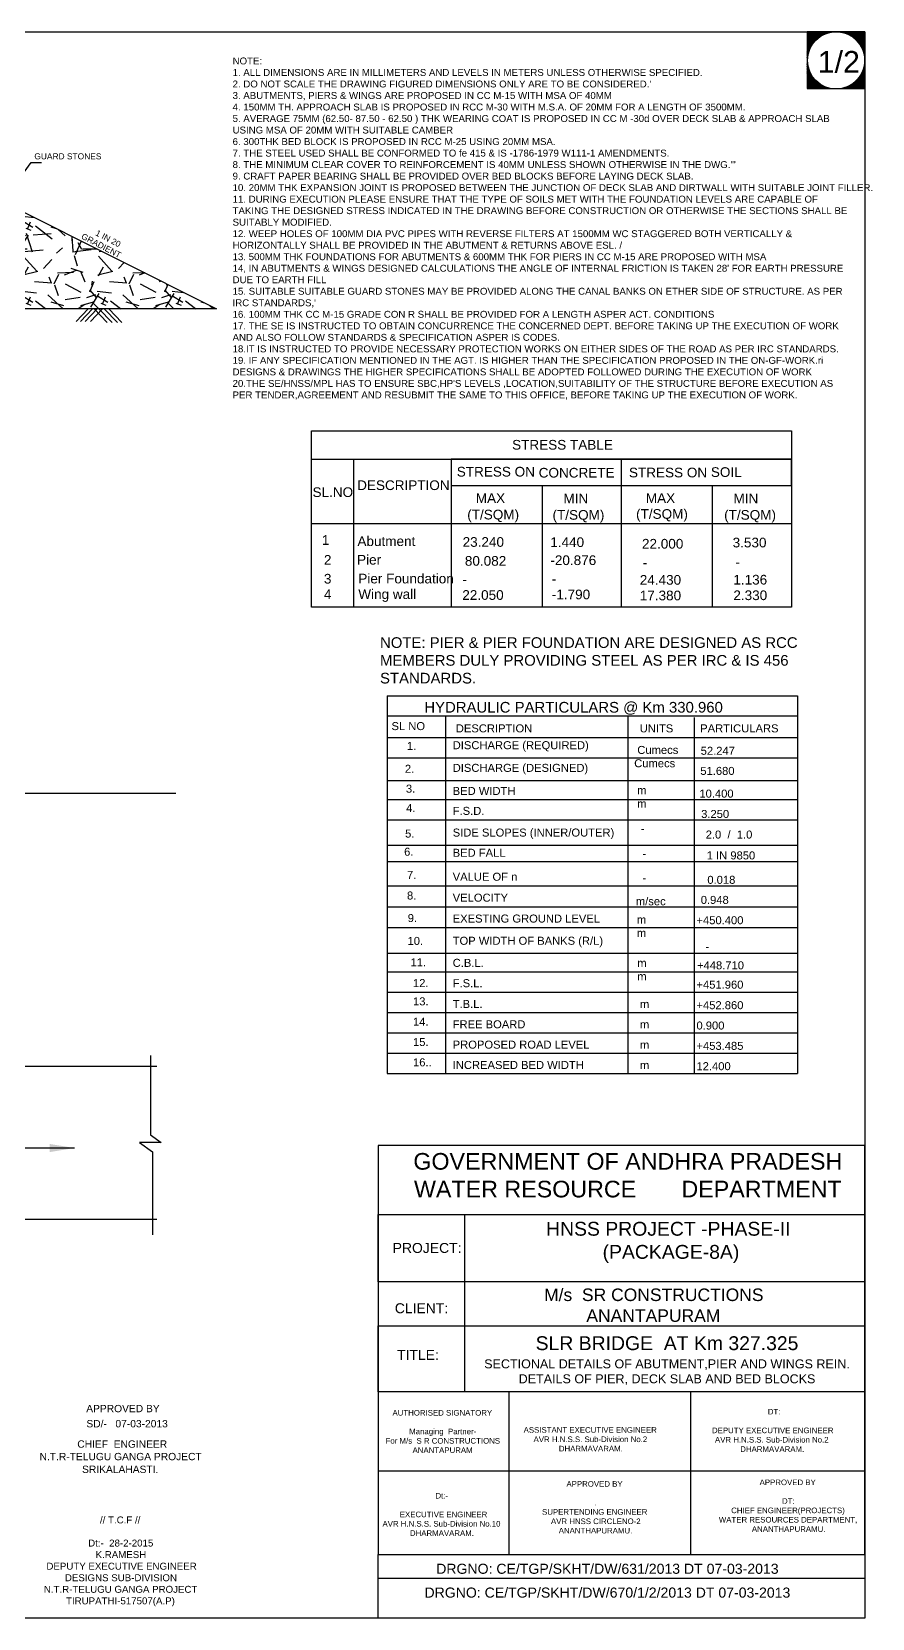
# Model space of a CAD drawing. Header units: millimetres. Extents: x 5124 to 3516387, y 2311 to 45956779.
# Drawn here: x 3499585 to 3516387, y 45925044 to 45956779 of the extents above; entities that cross this region are included whole.
import ezdxf

# ---------------------------------------------------------------- set-up
doc = ezdxf.new("R2010")
doc.units = ezdxf.units.MM
doc.header["$MEASUREMENT"] = 0
for name, color, linetype in [('DIMENSION', 7, 'Continuous'), ('DRAWING', 7, 'Continuous'), ('TEXT', 7, 'Continuous')]:
    doc.layers.add(name, color=color, linetype=linetype)
doc.styles.get("Standard").update_dxf_attribs({"font": 'arial.ttf', "height": 200})
doc.dimstyles.get("Standard").update_dxf_attribs({"dimtxt": 200, "dimasz": 110, "dimexe": 0.18, "dimexo": 0.0625, "dimgap": 0.09, "dimtad": 0, "dimtih": 1, "dimtoh": 1, "dimdec": 0, "dimzin": 0, "dimdsep": 46, "dimtxsty": 'Standard', "dimblk": 'OBLIQUE', "dimcen": 0.09, "dimse1": 1, "dimse2": 1, "dimadec": 0, "dimazin": 0, "dimtfac": 1, "dimtdec": 0, "dimtofl": 0, "dimtmove": 0, "dimatfit": 3, "dimfxl": 1, "dimtolj": 1, "dimtzin": 0, "dimarcsym": 0})

# ---------------------------------------------------------------- blocks, each defined once
blk = doc.blocks.new('_Oblique')
at = {"color": 0, "linetype": 'ByBlock', "lineweight": -2}
blk.add_line((-0.5, -0.5), (0.5, 0.5), dxfattribs=at)

msp = doc.modelspace()

# ---------------------------------------------------------------- hatches: boundary and pattern name
at = {"layer": 'DIMENSION'}
h = msp.add_hatch(dxfattribs=at)
h.set_pattern_fill('ANSI31', color=256, scale=1.448253122265299, style=0)
h.set_pattern_definition([(45, (-1012641.653199113, -20608170.28069418), (-0.1280087004535479, 0.1280087004535479), [])])
h.paths.add_polyline_path([(3515087.566311148, 45955640.65933514), (3515574.734202384, 45955640.65933514, -0.3690245496499386), (3515091.644889453, 45956206.07244472, -0.4142135623753424), (3515664.072444727, 45956778.5), (3515087.566311148, 45956778.50000001)])
h.paths.add_polyline_path([(3516236.5, 45956206.07244472), (3516236.5, 45956778.5), (3515664.072444727, 45956778.5, -0.4142135623753424)])
h.paths.add_polyline_path([(3516236.5, 45956206.07244472, -0.3690245496499386), (3515753.41068707, 45955640.65933514), (3516236.5, 45955640.65933514)])
at = {"layer": 'DRAWING'}
h = msp.add_hatch(dxfattribs=at)
h.set_pattern_fill('GRAVEL', color=256, scale=1500, style=0)
h.set_pattern_definition([(311.9872, (6919301, 2246), (11999.99734823724, -13500.00201241087), [201.804, -19978.632]), (355.0303, (6919436, 2096), (-18000.00157727645, 1499.986960510578), [346.302, -34283.8875]), (47.4896, (6919781, 2066), (-14999.98607752022, -16500.0130108068), [244.182, -24174.048]), (272.7263, (6920366, 1691), (-1499.994026590786, 30000.0004424602), [315.3569999999999, -31220.33699999999]), (247.1663, (6920381, 1376), (7500.01485815571, 17999.99461766666), [309.2325, -30614.0595]), (182.7263, (6920261, 1091), (30000.0004424602, 1499.994026590787), [315.357, -31220.337]), (142.3058, (6919946, 1076), (19500.01101842696, -14999.98560774079), [417.0434999999999, -41287.2735]), (107.7447, (6919616, 1331), (-10500.01614405811, 32999.99434685878), [393.732, -38979.4815]), (58.57040000000003, (6919496, 1706), (12000.01235126455, 19499.99255473885), [316.425, -31326.1095]), (4.763600000000002, (6919661, 1976), (-16500.00141947938, -1499.987298991891), [361.2479999999997, -17701.14449999998]), (317.6026, (6920021, 2006), (18000.01102660985, -16499.98812302118), [467.172, -46250.0625]), (41.18590000000001, (6918881, 1676), (10500.00442020857, 8999.995970014133), [159.4515, -15785.766]), (8.530799999999994, (6919001, 1781), (-19499.99742722269, -3000.011865059686), [303.3554999999997, -30032.26649999998]), (315, (6919301, 1826), (1.665334536937735e-13, -1500.000464173428), [212.1315, -1909.188]), (336.8014000000001, (6919406, 2006), (-7499.999596000613, 3000.001987897281), [114.237, -11309.4225]), (248.1986, (6919511, 1961), (1499.999865750973, 4500.000409516155), [161.5545, -7916.193]), (149.0362, (6919451, 1811), (-4499.997033431997, 3000.003725311099), [262.3934999999997, -8484.034499999989]), (18.43489999999999, (6919226, 1946), (-3000.000651889443, -1499.997604834062), [189.7365, -4553.6805]), (163.6105, (6920381, 1961), (-15000.00329761794, 4499.989064726956), [265.8, -26314.2675]), (109.6538, (6920126, 2036), (5999.992871057619, -16500.00320340933), [222.9914999999999, -22076.11199999999]), (246.8014, (6919226, 2246), (3000.001987897281, 7499.999596000613), [228.4724999999999, -11195.187]), (196.3895, (6919136, 2036), (15000.00329761794, 4499.98906472696), [265.7999999999997, -26314.26749999998]), (200.556, (6920381, 1031), (7500.002766813634, 2999.993994632377), [256.32, -12559.686]), (245.2249, (6920141, 941), (7499.988283867754, 16500.00513275868), [214.7669999999999, -21261.96449999998]), (113.1986, (6919211, 746), (-3000.001987897282, 7499.999596000613), [228.4725, -11195.187]), (162.646, (6919121, 956), (19500.00302864525, -5999.991753388677), [251.4465, -24893.13599999999]), (110.556, (6919946, 746), (2999.99399463238, -7500.002766813633), [128.16, -12687.846]), (78.69010000000006, (6919301, 746), (1499.996448242408, 6000.001128346428), [76.48499999999996, -7572.043499999997]), (14.03620000000001, (6919316, 821), (-4500.000818984609, -1499.997086041868), [309.2325, -5875.425]), (353.991, (6919616, 896), (-14999.99962635906, 1499.998976222762), [286.575, -28370.8845]), (236.3099, (6919451, 1676), (1500.002001760786, 2999.999336656741), [216.333, -5191.9935]), (186.8428, (6919331, 1496), (-25499.99904821782, -3000.011996887142), [377.691, -37391.3445]), (119.0546, (6918956, 1451), (6000.000040798919, -10500.00057685453), [154.434, -15289.011]), (90, (6918881, 1586), (1500, 1500), [90, -1410]), (59.74360000000001, (6919646, 941), (-5999.992330204041, -10500.0036837821), [208.386, -20630.28]), (131.9872, (6919751, 1121), (-11999.99734823724, 13500.00201241087), [403.6079999999999, -19776.828]), (180, (6919481, 1421), (-1500, 1500), [390, -1110]), (214.6952, (6919091, 1421), (14999.99138848129, 10500.01291439169), [237.171, -23479.911]), (285.9454, (6918896, 1286), (1499.999833944571, -6000.000189978226), [218.403, -10701.762]), (332.354, (6918956, 1076), (28499.99371076939, -15000.01156975377), [355.5975, -35204.211]), (4.573900000000005, (6919271, 911), (19500.0008374682, 1499.992201741626), [376.1984999999996, -37243.61099999995])])
h.paths.add_polyline_path([(3503276, 45951234), (3499230, 45953266.5), (3496933, 45953266.5), (3496933, 45951234)])
h.paths.add_polyline_path([(3496673.539512124, 45952038.90019039), (3498505.9133184, 45952038.90019039), (3498505.9133184, 45952225.16212764), (3496673.539512124, 45952225.16212764)], flags=9)
h.paths.add_polyline_path([(3496595.796636907, 45952371.38036451), (3498837.938519582, 45952371.38036451), (3498837.938519582, 45952557.64230175), (3496595.796636907, 45952557.64230175)], flags=9)
h.paths.add_polyline_path([(3497926.271970346, 45952624.79536153), (3499517.950005816, 45952624.79536153), (3499517.950005816, 45952843.59481582), (3497926.271970346, 45952843.59481582)], flags=24)
h.paths.add_polyline_path([(3496584.670930083, 45952831.57830968), (3499562.610902798, 45952831.57830968), (3499562.610902798, 45953017.84024693), (3496584.670930083, 45953017.84024693)], flags=9)

# ---------------------------------------------------------------- linework, layer by layer
at = {"layer": 'DIMENSION'}
for points in [[(3471438.5, 45956778.5), (3516236.5, 45956778.5), (3516236.5, 45925044), (3471438.5, 45925044)], [(3516236.5, 45956778.5), (3515087.566311148, 45956778.5), (3515087.566311148, 45955640.65933514), (3516236.5, 45955640.65933514)]]:
    msp.add_lwpolyline(points, close=True, dxfattribs=at)
msp.add_circle((3515664.072444727, 45956206.07244472), 572.4275552734192, dxfattribs=at)
at = {"layer": 'DRAWING', "ltscale": 0.4}
for p, q in [((3505179.23992016, 45948793), (3514770.5, 45948793)), ((3505179.23992016, 45945271.50000001), (3505179.23992016, 45948793)), ((3514770.5, 45948793), (3514770.5, 45945271.50000001)), ((3506021.615574778, 45948231.90792579), (3507972.38034924, 45948231.90792579)), ((3506021.615574778, 45945271.5), (3506021.615574778, 45948231.90792579)), ((3507972.38034924, 45948231.90792579), (3507972.38034924, 45945271.5)), ((3511371.44017462, 45948231.90792579), (3514770.5, 45948231.90792579)), ((3511371.44017462, 45945271.5), (3511371.44017462, 45948231.90792579)), ((3514770.5, 45948231.90792579), (3514770.5, 45945271.5)), ((3514770.5, 45945271.5), (3505179.23992016, 45945271.5))]:
    msp.add_line(p, q, dxfattribs=at)
at = {"layer": 'DRAWING'}
for points in [[(3487916, 45950555), (3491876.5, 45950555), (3495908, 45953266.5), (3499230, 45953266.5), (3503276, 45951234), (3496933, 45951234), (3496933, 45953266.5)], [(3500716, 45951234), (3500476, 45950984.5)], [(3500800.5, 45951234), (3500560.5, 45950984.5)], [(3500895, 45951234), (3500655, 45950984.5)], [(3501000.5, 45951234), (3500760.5, 45950984.5)], [(3500830.5, 45951234), (3501095, 45950964.5)], [(3500925, 45951234), (3501189.5, 45950964.5)], [(3501031.5, 45951234), (3501296, 45950964.5)], [(3501124, 45951234), (3501388.5, 45950964.5)], [(3487867.5, 45942550), (3488456.5, 45941545.5), (3502468, 45941545.5)], [(3487867.5, 45936086), (3502088.5, 45936086)], [(3501962, 45936300), (3501962, 45934716), (3502174, 45934557.5), (3501737.5, 45934557.5), (3501996, 45934374.5), (3501996, 45932713)], [(3487867.5, 45933029), (3502088.5, 45933029)]]:
    msp.add_lwpolyline(points, dxfattribs=at)
at = {"layer": 'DRAWING', "ltscale": 0.4}
for points in [[(3505179.23992016, 45948231.90792579), (3514770.5, 45948231.90792579), (3514770.5, 45946932.5367593), (3505179.23992016, 45946932.5367593)], [(3507972.38034924, 45947700.34700975), (3514770.5, 45947700.34700975), (3514770.5, 45948231.90792579), (3507972.38034924, 45948231.90792579)]]:
    msp.add_lwpolyline(points, close=True, dxfattribs=at)
for points in [[(3509790.138391089, 45947700.34700975), (3509790.138391089, 45945271.5)], [(3513189.198216469, 45947700.34700975), (3513189.198216469, 45945271.5)]]:
    msp.add_lwpolyline(points, dxfattribs=at)
at = {"layer": 'TEXT', "ltscale": 0.02}
for points in [[(3506687.720214786, 45943495.49777873), (3514893.958071247, 45943495.49777873)], [(3506687.720214786, 45943093.00441094), (3514893.958071247, 45943093.00441094)], [(3507853.763763547, 45943093.00441094), (3507853.763763547, 45935939.00510669)], [(3511499.29270125, 45943093.00441094), (3511499.29270125, 45935939.00510669)], [(3512829.735073336, 45943060.18654656), (3512829.735073336, 45935939.00510669)], [(3506687.720214786, 45942663.00544875), (3514893.958071247, 45942663.00544875)], [(3506687.720214786, 45942256.24130079), (3514893.958071247, 45942256.24130079)], [(3506687.720214786, 45941803.00752436), (3514893.958071247, 45941803.00752436)], [(3506687.720214786, 45941419.50031906), (3514893.958071247, 45941419.50031906)], [(3506687.720214786, 45941012.73617112), (3514893.958071247, 45941012.73617112)], [(3506687.720214786, 45940508.73985767), (3514893.958071247, 45940508.73985767)], [(3506687.720214786, 45940183.34181635), (3514893.958071247, 45940183.34181635)], [(3506687.720214786, 45939695.23369017), (3514893.958071247, 45939695.23369017)], [(3506687.720214786, 45939276.8521351), (3514893.958071247, 45939276.8521351)], [(3506687.720214786, 45938858.47058003), (3514893.958071247, 45938858.47058003)], [(3506687.720214786, 45938344.62713104), (3514893.958071247, 45938344.62713104)], [(3506687.720214786, 45937972.73733285), (3514893.958071247, 45937972.73733285)], [(3506687.720214786, 45937565.9731849), (3514893.958071247, 45937565.9731849)], [(3506687.720214786, 45937159.23116535), (3514893.958071247, 45937159.23116535)], [(3506687.720214786, 45936752.48914579), (3514893.958071247, 45936752.48914579)], [(3506687.720214786, 45936345.74712624), (3514893.958071247, 45936345.74712624)], [(3506687.720214786, 45936345.74712624), (3514893.958071247, 45936345.74712624)], [(3506687.720214786, 45935939.00510669), (3514893.958071247, 45935939.00510669)]]:
    msp.add_lwpolyline(points, dxfattribs=at)
at = {"layer": 'TEXT'}
for points in [[(3506687.720214786, 45943495.49777873), (3506687.720214786, 45935939.00510669)], [(3514893.958071247, 45943495.49777873), (3514893.958071247, 45935939.00510669)], [(3508237.139534641, 45933121.73866898), (3508237.139534641, 45929576.41652057)], [(3509119.115900381, 45929576.41652057), (3509119.115900381, 45926319.10044906)], [(3512755.251454293, 45929576.41652057), (3512755.251454293, 45926319.10044906)], [(3506509.993087536, 45927991.5619496), (3516236.5, 45927991.5619496)], [(3506509.993087536, 45925044), (3506509.993087536, 45926319.10044906)], [(3506509.993087536, 45925843), (3516236.5, 45925843)]]:
    msp.add_lwpolyline(points, dxfattribs=at)
for points in [[(3516236.5, 45934499.87122025), (3506509.993087536, 45934499.87122025), (3506509.993087536, 45926319.10044906), (3516236.5, 45926319.10044906)], [(3506509.993087536, 45933121.73866898), (3516236.5, 45933121.73866898), (3516236.5, 45931773.15174471), (3506509.993087536, 45931773.15174471)], [(3506509.993087536, 45930892.49815236), (3516236.5, 45930892.49815236), (3516236.5, 45929576.41652057), (3506509.993087536, 45929576.41652057)]]:
    msp.add_lwpolyline(points, close=True, dxfattribs=at)

# ---------------------------------------------------------------- texts
at = {"layer": 'DRAWING', "char_height": 193.5837243150144, "attachment_point": 1}
for s, insert, width in [('CONCRETE', (3509719.279839218, 45948054.53422833), 1563.987469841085), ('(T/SQM)', (3508290.886172848, 45947217.14308094), 1060.821642886005), ('(T/SQM)', (3509995.828038394, 45947211.08095583), 1060.821642886005), ('(T/SQM)', (3511665.84916004, 45947229.26726205), 1060.821642886005), ('(T/SQM)', (3513426.737416792, 45947211.08095583), 1060.821642886005)]:
    msp.add_mtext(s, dxfattribs=dict(at, insert=insert, width=width))
at = {"layer": 'TEXT'}
for s, height, p in [('GUARD STONES', 120, (3499636.760754565, 45954226.27280874)), ('STRESS TABLE', 193.5837243150144, (3509187.938225976, 45948419.84019417)), ('STRESS ON ', 193.5837243150144, (3508081.61782279, 45947881.29599707)), ('SOIL ', 193.5837243150144, (3513160.959834963, 45947873.49324355)), ('DESCRIPTION ', 193.5837243150144, (3506090.322138765, 45947611.01311723)), ('STRESS ON ', 193.5837243150144, (3511523.921793178, 45947864.41483917)), ('SL.NO ', 193.5837243150144, (3505198.196588718, 45947471.99346335)), ('MAX', 193.5837243150144, (3508461.720386896, 45947351.73292299)), ('MIN', 193.5837243150144, (3510214.347042767, 45947345.08893407)), ('MAX', 193.5837243150144, (3511860.780212275, 45947351.73292299)), ('MIN', 193.5837243150144, (3513613.406868146, 45947345.08893407)), ('1', 193.5837243150144, (3505383.724721879, 45946515.08433522)), ('Abutment ', 193.5837243150144, (3506095.60424897, 45946491.38332095)), ('23.240', 193.5837243150144, (3508198.595549809, 45946475.73201524)), ('1.440', 193.5837243150144, (3509950.524854953, 45946471.458914)), ('22.000', 193.5837243150144, (3511783.824323726, 45946440.02533833)), ('3.530', 193.5837243150144, (3513596.234219888, 45946463.91433555)), ('2', 193.5837243150144, (3505425.818032698, 45946117.34057774)), ('Pier', 193.5837243150144, (3506088.142999681, 45946120.10972936)), ('80.082', 193.5837243150144, (3508243.579286067, 45946097.50360673)), ('-20.876', 193.5837243150144, (3509952.531592202, 45946110.82354075)), ('3', 193.5837243150144, (3505425.899312846, 45945740.28800871)), ('Pier Foundation', 193.5837243150144, (3506113.087019144, 45945743.65367968)), ('24.430', 193.5837243150144, (3511739.732058994, 45945717.23130259)), ('-', 193.5837243150144, (3511796.402823351, 45946064.66615511)), ('1.136', 193.5837243150144, (3513610.713905394, 45945721.24636326)), ('-', 193.5837243150144, (3513652.373458263, 45946073.30052276)), ('4', 193.5837243150144, (3505425.899312846, 45945428.78800871)), ('Wing wall', 193.5837243150144, (3506113.087019144, 45945432.15367968)), ('-', 193.5837243150144, (3508191.897758946, 45945726.33130153)), ('22.050', 193.5837243150144, (3508191.897758946, 45945414.83130153)), ('-', 193.5837243150144, (3509981.585530751, 45945737.93607545)), ('-1.790', 193.5837243150144, (3509981.585530751, 45945426.43607545)), ('17.380', 193.5837243150144, (3511739.732058994, 45945405.73130259)), ('2.330', 193.5837243150144, (3513610.713905394, 45945409.74636326)), ('APPROVED BY ', 146.5571801305353, (3500674.39782971, 45929165.2140113)), ('SD/-   07-03-2013', 146.5571801305353, (3500678.067954617, 45928862.74442291)), ('N.T.R-TELUGU GANGA PROJECT', 146.5571801305353, (3499741.329086157, 45928205.26839536)), ('SRIKALAHASTI.', 146.5571801305353, (3500591.280163349, 45927950.13382198))]:
    msp.add_text(s, height=height, dxfattribs=at).set_placement(p)
for s, p in [('GRADIENT', (3500562.891600851, 45952648.42443331)), ('1 IN 20', (3500845.403671423, 45952713.4681477))]:
    msp.add_text(s, height=120, rotation=332.4342851607275, dxfattribs=at).set_placement(p)
at = {"layer": 'TEXT', "attachment_point": 1}
for s, insert, char_height, width in [('1/2', (3515296.846178704, 45956392.73491906), 434.4759366795898, 616.6089990269129), ('NOTE: \\P1. ALL DIMENSIONS ARE IN MILLIMETERS AND LEVELS IN METERS UNLESS OTHERWISE SPECIFIED.\\P2. DO NOT SCALE THE DRAWING FIGURED DIMENSIONS ONLY ARE TO BE CONSIDERED.\' \\P3. ABUTMENTS, PIERS & WINGS ARE PROPOSED IN CC M-15 WITH MSA OF 40MM  \\P4. 150MM TH. APPROACH SLAB IS PROPOSED IN RCC M-30 WITH M.S.A. OF 20MM FOR A LENGTH OF 3500MM. \\P5. AVERAGE 75MM (62.50- 87.50 - 62.50 ) THK WEARING COAT IS PROPOSED IN CC M -30d OVER DECK SLAB & APPROACH SLAB USING MSA OF 20MM WITH SUITABLE CAMBER  \\P6. 300THK BED BLOCK IS PROPOSED IN RCC M-25 USING 20MM MSA. \\P7. THE STEEL USED SHALL BE CONFORMED TO fe 415 & IS -1786-1979 W111-1 AMENDMENTS. \\P8. THE MINIMUM CLEAR COVER TO REINFORCEMENT IS 40MM UNLESS SHOWN OTHERWISE IN THE DWG.\'" \\P9. CRAFT PAPER BEARING SHALL BE PROVIDED OVER BED BLOCKS BEFORE LAYING DECK SLAB. \\P10. 20MM THK EXPANSION JOINT IS PROPOSED BETWEEN THE JUNCTION OF DECK SLAB AND DIRTWALL WITH SUITABLE JOINT FILLER. \\P11. DURING EXECUTION PLEASE ENSURE THAT THE TYPE OF SOILS MET WITH THE FOUNDATION LEVELS ARE CAPABLE OF TAKING THE DESIGNED STRESS INDICATED IN THE DRAWING BEFORE CONSTRUCTION OR OTHERWISE THE SECTIONS SHALL BE SUITABLY MODIFIED. \\P12. WEEP HOLES OF 100MM DIA PVC PIPES WITH REVERSE FILTERS AT 1500MM WC STAGGERED BOTH VERTICALLY & HORIZONTALLY SHALL BE PROVIDED IN THE ABUTMENT & RETURNS ABOVE ESL. / \\P13. 500MM THK FOUNDATIONS FOR ABUTMENTS & 600MM THK FOR PIERS IN CC M-15 ARE PROPOSED WITH MSA \\P14, IN ABUTMENTS & WINGS DESIGNED CALCULATIONS THE ANGLE OF INTERNAL FRICTION IS TAKEN 28\' FOR EARTH PRESSURE DUE TO EARTH FILL \\P15. SUITABLE SUITABLE GUARD STONES MAY BE PROVIDED ALONG THE CANAL BANKS ON ETHER SIDE OF STRUCTURE. AS PER IRC STANDARDS,\' \\P16. 100MM THK CC M-15 GRADE CON R SHALL BE PROVIDED FOR A LENGTH ASPER ACT. CONDITIONS \\P17. THE SE IS INSTRUCTED TO OBTAIN CONCURRENCE THE CONCERNED DEPT. BEFORE TAKING UP THE EXECUTION OF WORK AND ALSO FOLLOW STANDARDS & SPECIFICATION ASPER IS CODES.\\P18.IT IS INSTRUCTED TO PROVIDE NECESSARY PROTECTION WORKS ON EITHER SIDES OF THE ROAD AS PER IRC STANDARDS.\\P19. IF ANY SPECIFICATION MENTIONED IN THE AGT. IS HIGHER THAN THE SPECIFICATION PROPOSED IN THE ON-GF-WORK.ri DESIGNS & DRAWINGS THE HIGHER SPECIFICATIONS SHALL BE ADOPTED FOLLOWED DURING THE EXECUTION OF WORK \\P20.THE SE/HNSS/MPL HAS TO ENSURE SBC,HP\'S LEVELS ,LOCATION,SUITABILITY OF THE STRUCTURE BEFORE EXECUTION AS PER TENDER,AGREEMENT AND RESUBMIT THE SAME TO THIS OFFICE, BEFORE TAKING UP THE EXECUTION OF WORK.', (3503600, 45956263), 138.176404327644, 12284.91185970745), ('\\PNOTE: PIER & PIER FOUNDATION ARE DESIGNED AS RCC MEMBERS DULY PROVIDING STEEL AS PER IRC & IS 456 STANDARDS.', (3506546.958071247, 45945022.5360615), 213.4238816197557, 9781.001090114818), ('\\PHYDRAULIC PARTICULARS @ Km 330.960', (3507432.233010812, 45943728.81152712), 213.4238816197557, 9076.72292343329), (' SL NO', (3506714.728840417, 45942969.43976187), 160.0679112148168, 1180.245017972993), (' DESCRIPTION ', (3508000.306358529, 45942924.20932349), 160.0679112148168, 2727.996393750196), ('UNITS', (3511738.438358937, 45942924.20932349), 160.0679112148168, 1062.343880288698), ('PARTICULARS', (3512947.889348875, 45942924.20932349), 160.0679112148168, 2544.490771133956), ('1.', (3507085.593550808, 45942574.11262982), 160.0679112148168, 236.2973879403212), ('DISCHARGE (REQUIRED)', (3508000.306358529, 45942587.35207939), 160.0679112148168, 4463.254488204062), (' Cumecs \\PCumecs \\P ', (3511628.593321142, 45942492.80014295), 160.0679112148168, 998.5754647220041), ('52.247', (3512957.947260237, 45942475.70535076), 160.0679112148168, 880.9849772380353), ('2.', (3507044.591117035, 45942115.81145106), 160.0679112148168, 236.2973879403212), ('DISCHARGE (DESIGNED)', (3508000.306358529, 45942134.11830297), 160.0679112148168, 4442.824798198511), ('\\P51.680', (3512950.266159435, 45942340.15597244), 160.0679112148168, 1089.976026269919), ('3.', (3507064.574044717, 45941717.98717449), 160.0679112148168, 236.2973879403212), ('BED WIDTH', (3508000.306358529, 45941672.09496918), 160.0679112148168, 2020.550579664139), ('m \\Pm ', (3511688.324998063, 45941685.44556737), 160.0679112148168, 188.2312371559811), ('10.400', (3512931.419517155, 45941619.07172281), 160.0679112148168, 583.0066879806866), ('4.', (3507070.390401196, 45941330.96155444), 160.0679112148168, 236.2973879403212), ('F.S.D.', (3508000.306358529, 45941273.94004586), 160.0679112148168, 986.5913129229784), ('3.250', (3512967.304042816, 45941212.30757485), 160.0679112148168, 731.9958326093608), ('5.', (3507048.967781281, 45940820.03905351), 160.0679112148168, 236.2973879403212), ('SIDE SLOPES (INNER/OUTER)', (3508000.306358529, 45940839.85063627), 160.0679112148168, 16267.79969025514), ('-', (3511760.776841575, 45940917.25296928), 160.0679112148168, 188.2312371559811), ('2.0  /  1.0', (3513057.975294614, 45940800.19882345), 160.0679112148168, 1173.002112353522), ('6.', (3507029.445555074, 45940456.77932918), 160.0679112148168, 236.2973879403212), ('BED FALL', (3508000.306358529, 45940435.93646648), 160.0679112148168, 1708.862211791825), ('-', (3511795.144051073, 45940421.52159751), 160.0679112148168, 188.2312371559811), ('1 IN 9850', (3513078.143983585, 45940382.91322009), 160.0679112148168, 1119.707706779151), ('7.', (3507086.687716924, 45939992.65838266), 160.0679112148168, 236.2973879403212), ('VALUE OF n', (3508000.306358529, 45939956.43756492), 160.0679112148168, 2112.936168981281), ('-', (3511795.144051073, 45939933.41347133), 160.0679112148168, 188.2312371559811), (' 0.018 \\P', (3513028.932364847, 45939894.80509391), 160.0679112148168, 733.0422884100893), ('8.', (3507086.687716924, 45939580.87108915), 160.0679112148168, 236.2973879403212), ('VELOCITY', (3508000.306358529, 45939538.05600984), 160.0679112148168, 1826.739715186692), ('m/sec', (3511661.721389171, 45939465.71249152), 160.0679112148168, 694.3234237831464), ('0.948', (3512958.908227066, 45939493.09950665), 160.0679112148168, 732.6498674848165), ('9.', (3507102.006041891, 45939130.00505094), 160.0679112148168, 236.2973879403212), ('EXESTING GROUND LEVEL', (3508000.306358529, 45939119.67445478), 160.0679112148168, 4200.871893231342), ('m \\Pm ', (3511682.281022232, 45939098.31731047), 160.0679112148168, 188.2312371559811), ('+450.400', (3512873.085576389, 45939086.37086371), 160.0679112148168, 1187.073298951028), ('10.', (3507097.053500707, 45938672.32346721), 160.0679112148168, 236.2973879403212), ('TOP WIDTH OF BANKS (R/L)', (3508000.306358529, 45938675.73790964), 160.0679112148168, 4956.098160373394), ('11.', (3507156.426406976, 45938243.6964655), 160.0679112148168, 236.2973879403212), ('C.B.L.', (3508000.306358529, 45938233.94120759), 160.0679112148168, 978.2748019472668), ('-', (3513054.347409478, 45938559.48799356), 160.0679112148168, 1327.821604148968), ('m \\Pm ', (3511690.626260776, 45938231.44933699), 160.0679112148168, 188.2312371559811), ('+448.710', (3512884.306995229, 45938184.84180545), 160.0679112148168, 1187.073298951028), ('12.', (3507205.951818638, 45937829.78484612), 160.0679112148168, 236.2973879403212), ('F.S.L.', (3508000.306358529, 45937827.17705964), 160.0679112148168, 925.1214491894597), ('\\P+451.960', (3512873.076779525, 45938064.87708028), 160.0679112148168, 1187.073298951028), ('13.', (3507206.70045858, 45937464.17951197), 160.0679112148168, 236.2973879403212), ('T.B.L.', (3508000.306358529, 45937411.65363099), 160.0679112148168, 946.8166952130546), ('m ', (3511743.215932172, 45937409.25703247), 160.0679112148168, 321.959835638572), ('+452.860', (3512873.085576389, 45937387.13144902), 160.0679112148168, 1187.073298951028), ('14.', (3507206.70045858, 45937057.43749242), 160.0679112148168, 236.2973879403212), ('FREE BOARD', (3508000.306358529, 45937004.91161144), 160.0679112148168, 2428.307956993729), ('m ', (3511743.215932172, 45937002.51501292), 160.0679112148168, 321.959835638572), ('0.900', (3512873.085576389, 45936980.38942947), 160.0679112148168, 1187.073298951028), ('15.', (3507206.70045858, 45936650.69547287), 160.0679112148168, 236.2973879403212), ('PROPOSED ROAD LEVEL', (3508000.306358529, 45936598.16959189), 160.0679112148168, 3131.81370594978), ('m ', (3511743.215932172, 45936595.77299337), 160.0679112148168, 321.959835638572), ('+453.485', (3512873.085576389, 45936573.64740992), 160.0679112148168, 1187.073298951028), ('16..', (3507206.70045858, 45936243.95345331), 160.0679112148168, 236.2973879403212), ('INCREASED BED WIDTH', (3508000.306358529, 45936191.42757233), 160.0679112148168, 3103.578808482885), ('m ', (3511743.215932172, 45936189.03097381), 160.0679112148168, 321.959835638572), ('12.400', (3512873.085576389, 45936166.90539037), 160.0679112148168, 1187.073298951028), ('PROJECT:', (3506800.295209374, 45932550.69099304), 199.2498608958778, 1859.069840209153), ('\\pi1019.9;M/s  SR CONSTRUCTIONS \\P\\pi1865.1;ANANTAPURAM', (3508806.994297441, 45931639.41998143), 250.1316376948495, 6383.076161695224), ('CLIENT:', (3506842.499672859, 45931344.77335052), 199.2498608958778, 1859.069840209153), ('\\pi1694.1;SLR BRIDGE  AT Km 327.325\\P\\pi666.07;{\\H0.64682x;SECTIONAL DETAILS OF ABUTMENT,PIER AND WINGS REIN.                    \\P\\pi1354.6;DETAILS OF PIER, DECK SLAB AND BED BLOCKS}', (3507963.823912195, 45930685.02668817), 277.3389897930302, 8609.366533434022), ('TITLE:', (3506888.370649572, 45930410.9580792), 199.2498608958778, 1080.454796510795), ('\\pi1818;AUTHORISED SIGNATORY\\P\\pi2813.9;\\P\\pi2151.8;Managing  Partner-\\P\\pi1680.1;For M/s  S R CONSTRUCTIONS\\P\\pi2219.3;ANANTAPURAM', (3504978.308613893, 45929210.10787156), 112.1233394796922, 5627.804565128764), ('\\pi2651.1;  DT:\\P\\pi2813.9;\\P\\pi1579; DEPUTY EXECUTIVE ENGINEER\\P\\pi1682;AVR H.N.S.S. Sub-Division No.2\\P\\pi2187.1;DHARMAVARAM.', (3511561.174701568, 45929232.10501921), 112.1233394796922, 5627.804565128764), ('\\pi2813.9;\\P\\P\\pi1483.2;ASSISTANT EXECUTIVE ENGINEER\\P\\pi1682;AVR H.N.S.S. Sub-Division No.2\\P\\pi2187.1;DHARMAVARAM.', (3507934.981893508, 45929240.85502705), 112.1233394796922, 5627.804565128764), ('CHIEF  ENGINEER', (3500495.131551021, 45928602.16624644), 146.5571801305353, 4116.147038933403), ('\\pi2253.1;APPROVED BY\\P\\pi2813.9;\\P\\pi2806.1;.  \\P\\pi1765.3;SUPERTENDING ENGINEER                \\P\\pi1899.8; AVR HNSS CIRCLENO-2\\P\\pi0;^I^I^I^I       ANANTHAPURAMU.', (3508021.229258645, 45927787.423068), 112.1233394796922, 5627.804565128764), ('\\pi2253.1;APPROVED BY\\P\\pi2813.9;\\P\\pi2700.6;DT:   \\P\\pi1684.9;CHIEF ENGINEER(PROJECTS)                \\P\\pi1438.1;WATER RESOURCES DEPARTMENT,\\P\\pi0;^I^I^I^I       ANANTHAPURAMU.', (3511882.574676714, 45927819.0773959), 112.1233394796922, 5627.804565128764), ('\\pi2696.2;Dt:- \\P\\pi2813.9;\\P\\pi1896.6;  EXECUTIVE ENGINEER\\P\\pi1638.1;AVR H.N.S.S. Sub-Division No.10\\P\\pi2187.1;DHARMAVARAM.', (3504958.463259787, 45927551.03986694), 112.1233394796922, 5627.804565128764), ('\\pi3078.1;// T.C.F //\\P\\pi3481.9;\\P\\pi2841.5;Dt:-  28-2-2015\\P\\pi2990.6;K.RAMESH \\P\\pi1953.8; DEPUTY EXECUTIVE ENGINEER\\P\\pi2377.3;DESIGNS SUB-DIVISION  \\P\\pi1956.7;N.T.R-TELUGU GANGA PROJECT\\P\\pi2399.8;TIRUPATHI-517507(A.P)', (3497870.729591122, 45927080.30371407), 138.7399268359956, 6963.77040887785), ('\\pi2333.3;DRGNO: CE/TGP/SKHT/DW/631/2013 DT 07-03-2013', (3505337.077444675, 45926134.56882404), 201.3092145685793, 11477.70685921039), ('\\pi2098.7;DRGNO: CE/TGP/SKHT/DW/670/1/2/2013 DT 07-03-2013', (3505337.077444675, 45925658.46837497), 201.3092145685793, 11477.70685921039)]:
    msp.add_mtext(s, dxfattribs=dict(at, insert=insert, char_height=char_height, width=width))
at = {"layer": 'TEXT', "color": 7, "width": 9491.238938313425, "attachment_point": 5}
for s, insert, char_height in [('GOVERNMENT OF ANDHRA PRADESH\\PWATER RESOURCE       DEPARTMENT', (3511500.809370955, 45933903.85580948), 332.8067877516361), ('HNSS PROJECT -PHASE-II\\P (PACKAGE-8A)', (3512309.583371981, 45932561.98742199), 277.3389897930302)]:
    msp.add_mtext(s, dxfattribs=dict(at, insert=insert, char_height=char_height))

# ---------------------------------------------------------------- leaders
at = {"layer": 'DIMENSION'}
msp.add_leader([(3500440, 45934450), (3499277, 45934450)], dimstyle='Standard', override={"dimasz": 500, "dimgap": 0.09, "dimtad": 0, "dimfxl": 2000, "dimarcsym": 1}, dxfattribs=at)
at = {"layer": 'DRAWING'}
msp.add_leader([(3499097, 45953509.5), (3499571, 45954163.5), (3499778.5, 45954163.5)], dimstyle='Standard', override={"dimasz": 95, "dimgap": 0.09, "dimtad": 0, "dimarcsym": 1}, dxfattribs=at)

doc.saveas('drawing.dxf')
